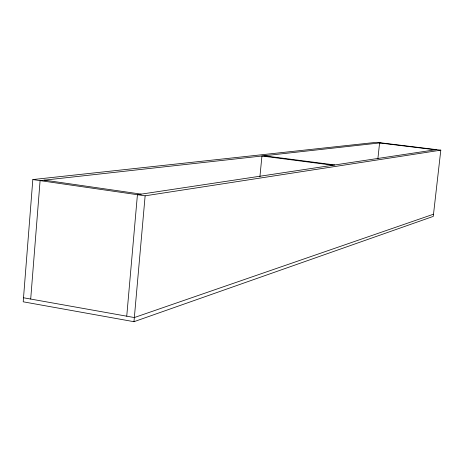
<?xml version="1.0" encoding="UTF-8"?>
<svg xmlns="http://www.w3.org/2000/svg" width="464" height="464" viewBox="0 0 464 464"><rect width="100%" height="100%" fill="white"/><g stroke="black" fill="none" stroke-linecap="round" stroke-linejoin="round"><path stroke-width="0.7" d="M32.822 179.568L23.2 301.803L133.98 321.697L433.26 216.398L440.8 150.162L376.577 142.303L32.822 179.568L145.133 195.82L440.8 150.162M30.699 299.048L40.095 180.618L380.793 142.819M126.742 316.193L137.425 194.706L436.45 149.628M133.98 321.697L145.133 195.82M259.898 176.813L261.945 156.003L333.007 165.225M377.876 158.781L379.593 142.953L435.412 149.785M433.509 214.206L134.345 317.55L23.519 297.772M263.999 155.776L334.805 164.952M44.364 180.142L141.218 194.132"/></g></svg>
